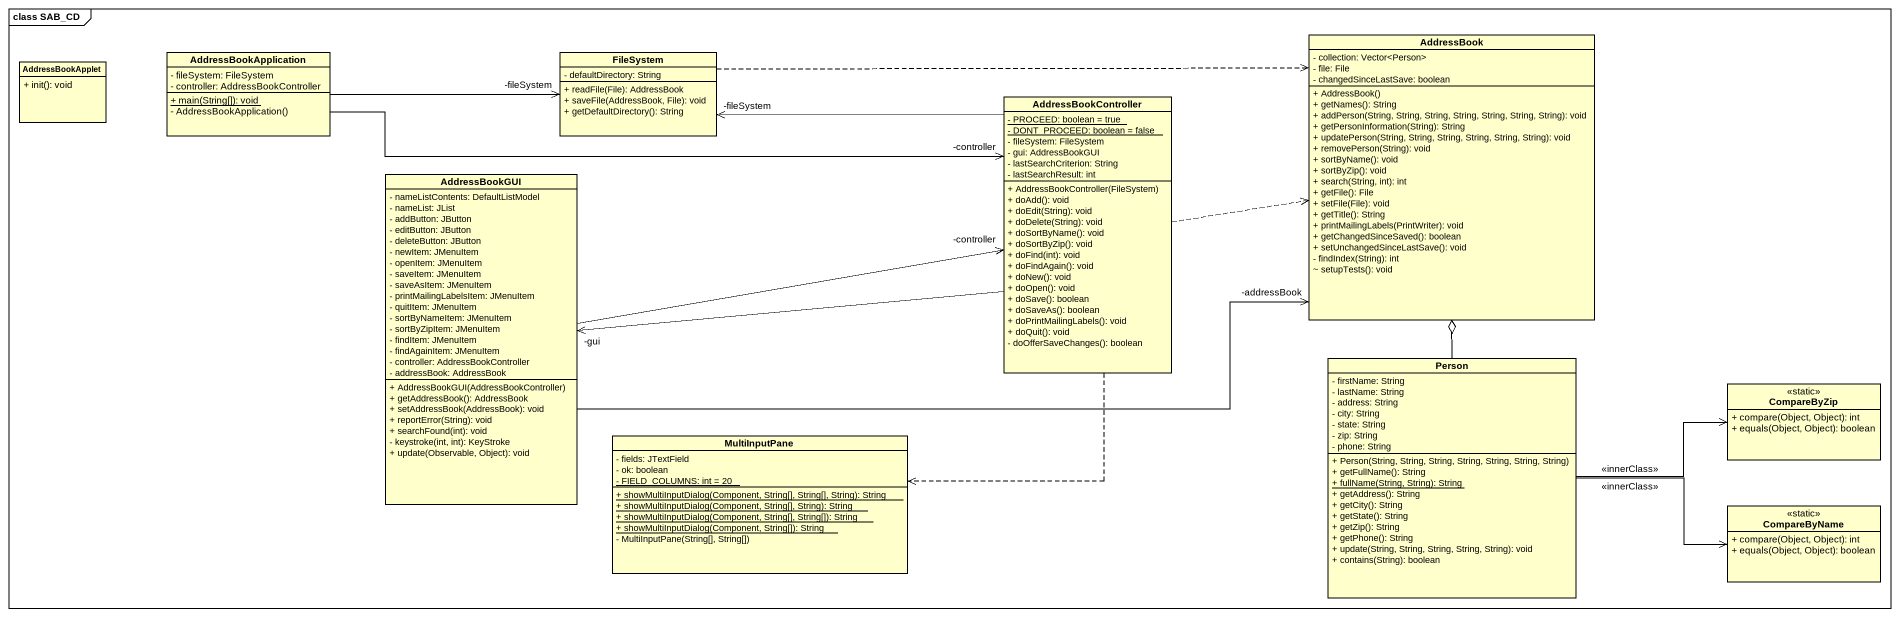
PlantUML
@startuml
mainframe class SAB_CD
hide circle
hide empty members
skinparam classAttributeIconSize 0
class AddressBookApplication {
  - fileSystem: FileSystem
  - controller: AddressBookController
  {static} + main(String[]): void
  - AddressBookApplication()
}
class FileSystem {
  - defaultDirectory: String
  + readFile(File): AddressBook
  + saveFile(AddressBook, File): void
  + getDefaultDirectory(): String
}
class AddressBook {
  - collection: Vector<Person>
  - file: File
  - changedSinceLastSave: boolean
  + AddressBook()
  + getNames(): String
  + addPerson(String, String, String, String, String, String, String): void
  + getPersonInformation(String): String
  + updatePerson(String, String, String, String, String, String): void
  + removePerson(String): void
  + sortByName(): void
  + sortByZip(): void
  + search(String, int): int
  + getFile(): File
  + setFile(File): void
  + getTitle(): String
  + printMailingLabels(PrintWriter): void
  + getChangedSinceSaved(): boolean
  + setUnchangedSinceLastSave(): void
  - findIndex(String): int
  ~ setupTests(): void
}
class AddressBookApplet {
  + init(): void
}
class AddressBookController {
  {static} - PROCEED: boolean = true
  {static} - DONT_PROCEED: boolean = false
  - fileSystem: FileSystem
  - gui: AddressBookGUI
  - lastSearchCriterion: String
  - lastSearchResult: int
  + AddressBookController(FileSystem)
  + doAdd(): void
  + doEdit(String): void
  + doDelete(String): void
  + doSortByName(): void
  + doSortByZip(): void
  + doFind(int): void
  + doFindAgain(): void
  + doNew(): void
  + doOpen(): void
  + doSave(): boolean
  + doSaveAs(): boolean
  + doPrintMailingLabels(): void
  + doQuit(): void
  - doOfferSaveChanges(): boolean
}
class AddressBookGUI {
  - nameListContents: DefaultListModel
  - nameList: JList
  - addButton: JButton
  - editButton: JButton
  - deleteButton: JButton
  - newItem: JMenuItem
  - openItem: JMenuItem
  - saveItem: JMenuItem
  - saveAsItem: JMenuItem
  - printMailingLabelsItem: JMenuItem
  - quitItem: JMenuItem
  - sortByNameItem: JMenuItem
  - sortByZipItem: JMenuItem
  - findItem: JMenuItem
  - findAgainItem: JMenuItem
  - controller: AddressBookController
  - addressBook: AddressBook
  + AddressBookGUI(AddressBookController)
  + getAddressBook(): AddressBook
  + setAddressBook(AddressBook): void
  + reportError(String): void
  + searchFound(int): void
  - keystroke(int, int): KeyStroke
  + update(Observable, Object): void
}
class "Person" as Person_ {
  - firstName: String
  - lastName: String
  - address: String
  - city: String
  - state: String
  - zip: String
  - phone: String
  + Person(String, String, String, String, String, String, String)
  + getFullName(): String
  {static} + fullName(String, String): String
  + getAddress(): String
  + getCity(): String
  + getState(): String
  + getZip(): String
  + getPhone(): String
  + update(String, String, String, String, String): void
  + contains(String): boolean
}
class CompareByZip <<static>> {
  + compare(Object, Object): int
  + equals(Object, Object): boolean
}
class MultiInputPane {
  - fields: JTextField
  - ok: boolean
  {static} - FIELD_COLUMNS: int = 20
  {static} + showMultiInputDialog(Component, String[], String[], String): String
  {static} + showMultiInputDialog(Component, String[], String): String
  {static} + showMultiInputDialog(Component, String[], String[]): String
  {static} + showMultiInputDialog(Component, String[]): String
  - MultiInputPane(String[], String[])
}
class CompareByName <<static>> {
  + compare(Object, Object): int
  + equals(Object, Object): boolean
}
AddressBookApplication -right-> "-fileSystem" FileSystem
AddressBookApplication -right-> "-controller" AddressBookController
FileSystem .right.> AddressBook
AddressBookController -left-> "-fileSystem" FileSystem
AddressBookController .right.> AddressBook
AddressBookController -left-> "-gui" AddressBookGUI
AddressBookController ..> MultiInputPane
AddressBookGUI -right-> "-addressBook" AddressBook
AddressBookGUI -right-> "-controller" AddressBookController
Person_ -up-o AddressBook
Person_ -right-> CompareByZip : <<innerClass>>
Person_ -right-> CompareByName : <<innerClass>>
@enduml
